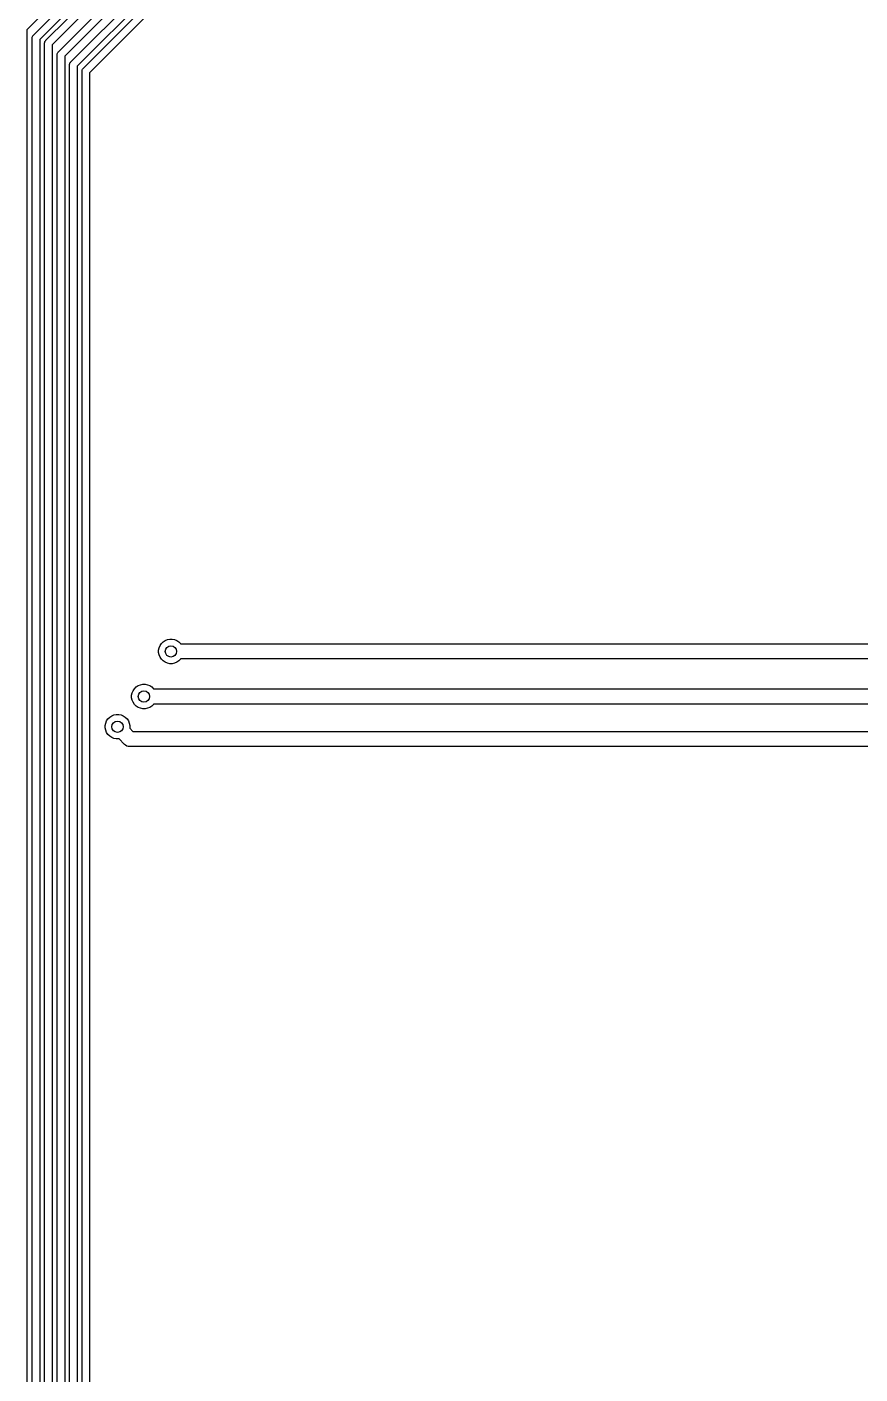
# Model space of a CAD drawing. Extents: x 1 to 84, y 1 to 137.
# Drawn here: x 22.8 to 44.88, y 73.46 to 109.13 of the extents above; entities that cross this region are included whole.
import ezdxf

# ---------------------------------------------------------------- set-up
doc = ezdxf.new("R2010")
doc.units = 0
doc.layers.add('BLACK', color=7, linetype='CONTINUOUS')

msp = doc.modelspace()

# ---------------------------------------------------------------- linework, layer by layer
at = {"layer": 'BLACK', "linetype": 'CONTINUOUS'}
for p, q in [((23.6328, 108.474), (43.35, 128.191)), ((43.5172, 128.076), (23.8, 108.359)), ((23.9628, 108.204), (43.7, 127.941)), ((43.8672, 127.826), (24.13, 108.089)), ((24.2928, 108.034), (44.1, 127.841)), ((44.2672, 127.726), (24.46, 107.919)), ((23.3028, 108.777), (42.03, 127.505)), ((42.1972, 127.389), (23.47, 108.662)), ((22.9727, 108.914), (40.75, 126.691)), ((40.9172, 126.576), (23.14, 108.799)), ((39.6572, 125.916), (22.8, 109.059)), ((22.8, 109.059), (22.8, 48.9899)), ((22.9395, 108.84), (22.9414, 108.86)), ((22.94, 108.835), (22.9395, 108.84)), ((22.94, 49.0961), (22.94, 108.835)), ((22.9414, 108.86), (22.9471, 108.878)), ((22.9471, 108.878), (22.9564, 108.896)), ((22.9564, 108.896), (22.9658, 108.907)), ((22.9658, 108.907), (22.9689, 108.911)), ((22.9689, 108.911), (22.9727, 108.914)), ((23.14, 108.799), (23.14, 49.1326)), ((23.2695, 108.703), (23.27, 108.708)), ((23.27, 108.698), (23.2695, 108.703)), ((23.27, 108.708), (23.2714, 108.723)), ((23.27, 108.708), (23.27, 108.708)), ((23.27, 49.2328), (23.27, 108.698)), ((23.2714, 108.723), (23.2772, 108.742)), ((23.2772, 108.742), (23.2864, 108.759)), ((23.2864, 108.759), (23.2989, 108.774)), ((23.2989, 108.774), (23.3028, 108.777)), ((23.47, 108.662), (23.47, 49.2693)), ((23.6072, 108.438), (23.6165, 108.456)), ((23.6165, 108.456), (23.6258, 108.467)), ((23.6258, 108.467), (23.6289, 108.471)), ((23.6289, 108.471), (23.6328, 108.474)), ((23.5995, 108.4), (23.6014, 108.42)), ((23.6, 108.395), (23.5995, 108.4)), ((23.6, 49.3695), (23.6, 108.395)), ((23.6014, 108.42), (23.6072, 108.438)), ((23.8, 108.359), (23.8, 49.406)), ((23.9295, 108.13), (23.93, 108.135)), ((23.93, 108.125), (23.9295, 108.13)), ((23.93, 108.135), (23.9315, 108.15)), ((23.93, 108.135), (23.93, 108.135)), ((23.93, 49.5062), (23.93, 108.125)), ((23.9315, 108.15), (23.9316, 108.15)), ((23.9316, 108.15), (23.9332, 108.155)), ((23.9332, 108.155), (23.9372, 108.168)), ((23.9372, 108.168), (23.9465, 108.186)), ((23.9465, 108.186), (23.959, 108.201)), ((23.959, 108.201), (23.9628, 108.204)), ((24.13, 108.089), (24.13, 49.5427)), ((24.2595, 107.96), (24.26, 107.965)), ((24.26, 107.955), (24.2595, 107.96)), ((24.26, 107.965), (24.2615, 107.98)), ((24.26, 107.965), (24.26, 107.965)), ((24.26, 49.6429), (24.26, 107.955)), ((24.2615, 107.98), (24.2672, 107.998)), ((24.2672, 107.998), (24.2765, 108.016)), ((24.2765, 108.016), (24.289, 108.031)), ((24.289, 108.031), (24.2928, 108.034)), ((24.46, 107.919), (24.46, 49.6794)), ((26.3275, 92.7484), (26.3631, 92.8017)), ((26.3631, 92.8017), (26.4083, 92.8469)), ((26.4083, 92.8469), (26.4616, 92.8825)), ((26.4616, 92.8825), (26.5207, 92.907)), ((26.5207, 92.907), (26.5835, 92.9195)), ((26.5835, 92.9195), (26.6475, 92.9195)), ((26.6475, 92.9195), (26.7103, 92.907)), ((26.7103, 92.907), (26.7694, 92.8825)), ((26.7694, 92.8825), (26.8227, 92.8469)), ((26.8227, 92.8469), (26.8679, 92.8017)), ((26.8679, 92.8017), (26.8727, 92.7945)), ((26.8727, 92.7945), (55.3712, 92.7945)), ((26.2905, 92.6265), (26.303, 92.6893)), ((26.2905, 92.5625), (26.2905, 92.6265)), ((26.303, 92.4997), (26.2905, 92.5625)), ((26.303, 92.6893), (26.3275, 92.7484)), ((26.3275, 92.4406), (26.303, 92.4997)), ((26.3631, 92.3873), (26.3275, 92.4406)), ((26.4083, 92.3421), (26.3631, 92.3873)), ((26.4616, 92.3065), (26.4083, 92.3421)), ((26.5207, 92.282), (26.4616, 92.3065)), ((26.5835, 92.2695), (26.5207, 92.282)), ((26.6475, 92.2695), (26.5835, 92.2695)), ((26.7103, 92.282), (26.6475, 92.2695)), ((26.7694, 92.3065), (26.7103, 92.282)), ((26.8227, 92.3421), (26.7694, 92.3065)), ((26.8679, 92.3873), (26.8227, 92.3421)), ((26.8727, 92.3945), (26.8679, 92.3873)), ((55.2982, 92.3945), (26.8727, 92.3945)), ((25.6928, 91.6524), (25.7461, 91.688)), ((25.7461, 91.688), (25.8052, 91.7125)), ((25.8052, 91.7125), (25.868, 91.725)), ((25.868, 91.725), (25.932, 91.725)), ((25.932, 91.725), (25.9948, 91.7125)), ((25.9948, 91.7125), (26.0539, 91.688)), ((26.0539, 91.688), (26.1072, 91.6524)), ((25.575, 91.432), (25.5875, 91.4948)), ((25.575, 91.368), (25.575, 91.432)), ((25.5875, 91.3052), (25.575, 91.368)), ((25.5875, 91.4948), (25.612, 91.5539)), ((25.612, 91.5539), (25.6476, 91.6072)), ((25.6476, 91.6072), (25.6928, 91.6524)), ((26.1072, 91.6524), (26.1524, 91.6072)), ((26.1524, 91.6072), (26.1572, 91.6)), ((26.1572, 91.6), (53.9902, 91.6)), ((25.612, 91.2461), (25.5875, 91.3052)), ((25.6476, 91.1928), (25.612, 91.2461)), ((25.6928, 91.1476), (25.6476, 91.1928)), ((25.7461, 91.112), (25.6928, 91.1476)), ((25.8052, 91.0875), (25.7461, 91.112)), ((25.868, 91.075), (25.8052, 91.0875)), ((25.932, 91.075), (25.868, 91.075)), ((25.9948, 91.0875), (25.932, 91.075)), ((26.0539, 91.112), (25.9948, 91.0875)), ((26.1072, 91.1476), (26.0539, 91.112)), ((26.1524, 91.1928), (26.1072, 91.1476)), ((26.1572, 91.2), (26.1524, 91.1928)), ((53.9172, 91.2), (26.1572, 91.2)), ((24.875, 90.632), (24.8875, 90.6948)), ((24.875, 90.568), (24.875, 90.632)), ((24.8875, 90.6948), (24.912, 90.7539)), ((24.912, 90.7539), (24.9476, 90.8072)), ((24.9476, 90.8072), (24.9928, 90.8524)), ((24.9928, 90.8524), (25.0461, 90.888)), ((25.0461, 90.888), (25.1052, 90.9125)), ((25.1052, 90.9125), (25.168, 90.925)), ((25.168, 90.925), (25.232, 90.925)), ((25.232, 90.925), (25.2948, 90.9125)), ((25.2948, 90.9125), (25.3539, 90.888)), ((25.3539, 90.888), (25.4072, 90.8524)), ((25.4072, 90.8524), (25.4524, 90.8072)), ((25.4524, 90.8072), (25.488, 90.7539)), ((25.488, 90.7539), (25.5125, 90.6948)), ((25.5125, 90.6948), (25.525, 90.632)), ((25.525, 90.632), (25.525, 90.568)), ((24.8875, 90.5052), (24.875, 90.568)), ((24.912, 90.4461), (24.8875, 90.5052)), ((24.9476, 90.3928), (24.912, 90.4461)), ((24.9928, 90.3476), (24.9476, 90.3928)), ((25.0461, 90.312), (24.9928, 90.3476)), ((25.1052, 90.2875), (25.0461, 90.312)), ((25.168, 90.275), (25.1052, 90.2875)), ((25.232, 90.275), (25.168, 90.275)), ((25.2405, 90.2767), (25.232, 90.275)), ((25.3766, 90.1405), (25.2405, 90.2767)), ((25.525, 90.568), (25.5233, 90.5595)), ((25.5233, 90.5595), (25.6078, 90.475)), ((25.6078, 90.475), (52.9152, 90.475)), ((25.3829, 90.1329), (25.3766, 90.1405)), ((25.4133, 90.1079), (25.3829, 90.1329)), ((25.4481, 90.0893), (25.4133, 90.1079)), ((25.4858, 90.0779), (25.4481, 90.0893)), ((25.5152, 90.075), (25.4858, 90.0779)), ((25.525, 90.074), (25.5152, 90.075)), ((25.5152, 90.075), (25.5152, 90.075)), ((25.5348, 90.075), (25.525, 90.074)), ((52.8422, 90.075), (25.5348, 90.075))]:
    msp.add_line(p, q, dxfattribs=at)
at = {"layer": 'BLACK'}
for centre in [(26.6155, 92.5945), (25.9, 91.4), (25.2, 90.6)]:
    msp.add_circle(centre, 0.15, dxfattribs=at)

doc.saveas('drawing.dxf')
